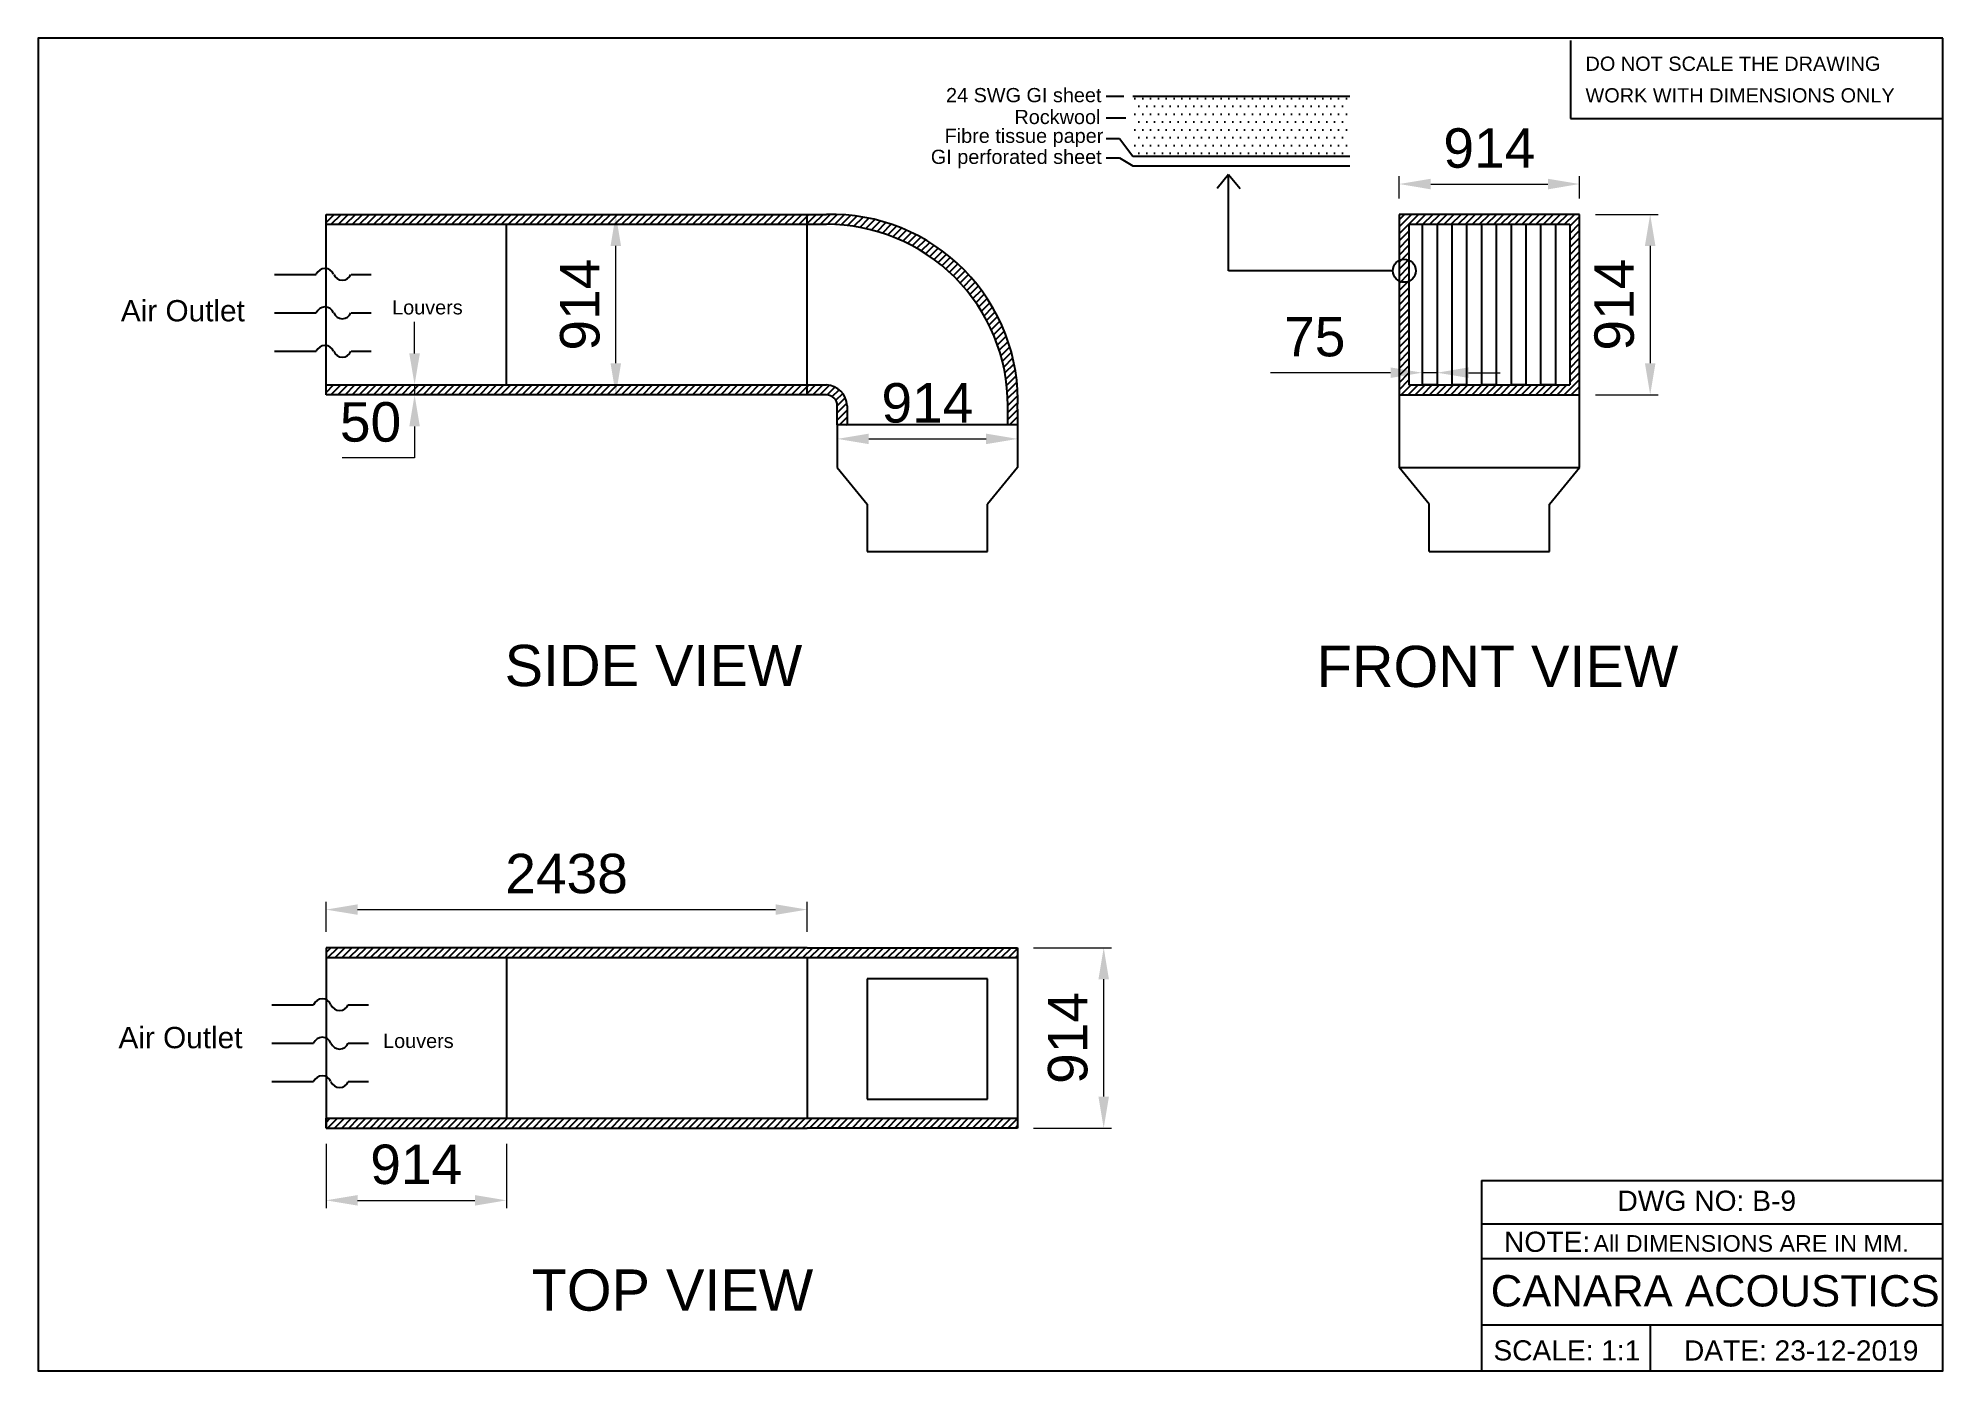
# Model space of a CAD drawing. Header units: millimetres. Extents: x 8461 to 18115, y -9371 to -2615.
import ezdxf

# ---------------------------------------------------------------- set-up
doc = ezdxf.new("R2010")
doc.units = ezdxf.units.MM
doc.linetypes.add('DASHEDX2', pattern=[38.1, 25.4, -12.7])
doc.layers.add('M-HVAC-EXHA', color=6, linetype='Continuous')
doc.layers.add('text', color=3, linetype='Continuous')
doc.styles.get("Standard").update_dxf_attribs({"font": 'Arial.ttf'})
doc.dimstyles.new('ISO-25', dxfattribs={"dimscale": 80, "dimtxt": 2.5, "dimasz": 2, "dimexe": 0.5, "dimexo": 1, "dimgap": 1, "dimtad": 3, "dimtoh": 1, "dimdec": 0, "dimdsep": 46, "dimtxsty": 'Standard', "dimcen": 1, "dimclrd": 1, "dimclre": 1, "dimclrt": 5, "dimadec": 5, "dimazin": 0, "dimtfac": 1, "dimtdec": 0, "dimtmove": 0, "dimatfit": 3, "dimfxl": 1, "dimlwd": 0, "dimlwe": 0, "dimarcsym": 0})

# ---------------------------------------------------------------- blocks, each defined once
blk = doc.blocks.new('*D22')
at = {"color": 1, "lineweight": 0, "transparency": 16777216}
for p, q in [((15358.9, -3428.9), (15358.9, -3314.9)), ((15518.9, -3354.9), (16113.3, -3354.9)), ((16273.3, -3428.9), (16273.3, -3314.9))]:
    blk.add_line(p, q, dxfattribs=at)
at = {"color": 1, "transparency": 16777216}
for points in [[(15518.9, -3328.3), (15518.9, -3381.6), (15358.9, -3354.9)], [(16113.3, -3328.3), (16113.3, -3381.6), (16273.3, -3354.9)]]:
    blk.add_solid(points, dxfattribs=at)
at = {"layer": 'Defpoints', "color": 0, "transparency": 16777216}
for p in [(16273.3, -3354.9), (15358.9, -3508.9), (16273.3, -3508.9)]:
    blk.add_point(p, dxfattribs=at)
at = {"color": 5, "transparency": 16777216, "insert": (15816.1, -3173.6), "char_height": 200, "attachment_point": 5}
blk.add_mtext('914', dxfattribs=at)
blk = doc.blocks.new('*D24')
at = {"color": 1, "lineweight": 0, "transparency": 16777216}
for p, q in [((9920.5, -7145.8), (9920.5, -6992.4)), ((10080.5, -7032.4), (12198.9, -7032.4)), ((12358.9, -7145.8), (12358.9, -6992.4))]:
    blk.add_line(p, q, dxfattribs=at)
at = {"color": 1, "transparency": 16777216}
for points in [[(10080.5, -7005.7), (10080.5, -7059), (9920.5, -7032.4)], [(12198.9, -7005.7), (12198.9, -7059), (12358.9, -7032.4)]]:
    blk.add_solid(points, dxfattribs=at)
at = {"layer": 'Defpoints', "color": 0, "transparency": 16777216}
for p in [(12358.9, -7032.4), (9920.5, -7225.8), (12358.9, -7225.8)]:
    blk.add_point(p, dxfattribs=at)
at = {"color": 5, "transparency": 16777216, "insert": (11139.7, -6851), "char_height": 200, "attachment_point": 5}
blk.add_mtext('2438', dxfattribs=at)
blk = doc.blocks.new('*D26')
at = {"color": 1, "lineweight": 0, "transparency": 16777216}
for p, q in [((9920.5, -8220.2), (9920.5, -8546.1)), ((10834.9, -8220.2), (10834.9, -8546.1)), ((10080.5, -8506.1), (10674.9, -8506.1))]:
    blk.add_line(p, q, dxfattribs=at)
at = {"color": 1, "transparency": 16777216}
for points in [[(10080.5, -8479.4), (10080.5, -8532.8), (9920.5, -8506.1)], [(10674.9, -8479.4), (10674.9, -8532.8), (10834.9, -8506.1)]]:
    blk.add_solid(points, dxfattribs=at)
at = {"layer": 'Defpoints', "color": 0, "transparency": 16777216}
for p in [(9920.5, -8140.2), (10834.9, -8140.2), (10834.9, -8506.1)]:
    blk.add_point(p, dxfattribs=at)
at = {"color": 5, "transparency": 16777216, "insert": (10377.7, -8324.8), "char_height": 200, "attachment_point": 5}
blk.add_mtext('914', dxfattribs=at)
blk = doc.blocks.new('*D27')
at = {"color": 1, "lineweight": 0, "transparency": 16777216}
for p, q in [((13505.7, -7225.8), (13901.8, -7225.8)), ((13861.8, -7980.2), (13861.8, -7385.8)), ((13505.7, -8140.2), (13901.8, -8140.2))]:
    blk.add_line(p, q, dxfattribs=at)
at = {"color": 1, "transparency": 16777216}
for points in [[(13835.1, -7385.8), (13888.4, -7385.8), (13861.8, -7225.8)], [(13835.1, -7980.2), (13888.4, -7980.2), (13861.8, -8140.2)]]:
    blk.add_solid(points, dxfattribs=at)
at = {"layer": 'Defpoints', "color": 0, "transparency": 16777216}
for p in [(13425.7, -7225.8), (13861.8, -7225.8), (13425.7, -8140.2)]:
    blk.add_point(p, dxfattribs=at)
at = {"color": 5, "transparency": 16777216, "insert": (13680.4, -7683), "char_height": 200, "attachment_point": 5, "rotation": 90}
blk.add_mtext('914', dxfattribs=at)
blk = doc.blocks.new('*U28')
for p, q in [((-37.5, 407.2), (-37.5, -407.2)), ((-37.5, 407.2), (37.5, 407.2)), ((37.5, 407.2), (37.5, -407.2)), ((37.5, -407.2), (-37.5, -407.2))]:
    blk.add_line(p, q)
blk = doc.blocks.new('*U29')
at = {"color": 0, "linetype": 'ByBlock', "lineweight": -2, "transparency": 16777216}
for p in [(0, 0), (150, 0), (300, 0), (450, 0), (600, 0)]:
    blk.add_blockref('*U28', p, dxfattribs=at)
blk = doc.blocks.new('*D32')
at = {"color": 1, "lineweight": 0, "transparency": 16777216}
for p, q in [((16353.3, -3508.9), (16671.2, -3508.9)), ((16631.2, -3668.9), (16631.2, -4263.3)), ((16353.3, -4423.3), (16671.2, -4423.3))]:
    blk.add_line(p, q, dxfattribs=at)
at = {"color": 1, "transparency": 16777216}
for points in [[(16604.5, -3668.9), (16657.9, -3668.9), (16631.2, -3508.9)], [(16604.5, -4263.3), (16657.9, -4263.3), (16631.2, -4423.3)]]:
    blk.add_solid(points, dxfattribs=at)
at = {"layer": 'Defpoints', "color": 0, "transparency": 16777216}
for p in [(16273.3, -3508.9), (16273.3, -4423.3), (16631.2, -4423.3)]:
    blk.add_point(p, dxfattribs=at)
at = {"color": 5, "transparency": 16777216, "insert": (16449.8, -3966.1), "char_height": 200, "attachment_point": 5, "rotation": 90}
blk.add_mtext('914', dxfattribs=at)
blk = doc.blocks.new('*D33')
at = {"color": 1, "lineweight": 0, "transparency": 16777216}
for p, q in [((11373.2, -3508.9), (11429.2, -3508.9)), ((11389.2, -4263.3), (11389.2, -3668.9)), ((11373.2, -4423.3), (11429.2, -4423.3))]:
    blk.add_line(p, q, dxfattribs=at)
at = {"color": 1, "transparency": 16777216}
for points in [[(11362.5, -3668.9), (11415.9, -3668.9), (11389.2, -3508.9)], [(11362.5, -4263.3), (11415.9, -4263.3), (11389.2, -4423.3)]]:
    blk.add_solid(points, dxfattribs=at)
at = {"layer": 'Defpoints', "color": 0, "transparency": 16777216}
for p in [(11293.2, -3508.9), (11389.2, -3508.9), (11293.2, -4423.3)]:
    blk.add_point(p, dxfattribs=at)
at = {"color": 5, "transparency": 16777216, "insert": (11207.8, -3966.1), "char_height": 200, "attachment_point": 5, "rotation": 90}
blk.add_mtext('914', dxfattribs=at)
blk = doc.blocks.new('Return Air -1')
for p, q in [((128, 0), (0, 0)), ((613, 0), (348, 0))]:
    blk.add_line(p, q)
blk.add_lwpolyline([(613, 0, 0, 98.8, 0), (391, 0, 0, 0, 0), (388, 0, 0, 0, 0)], format="xyseb")
for centre, start, end in [((183, -22), 21.98, 158.02), ((293, 22), 201.98, 338.02)]:
    blk.add_arc(centre, 59.1, start, end)
blk = doc.blocks.new('*D37')
at = {"color": 1, "lineweight": 0, "transparency": 16777216}
for p, q in [((15315.9, -4311.1), (14706.6, -4311.1)), ((15550.9, -4311.1), (15475.9, -4311.1)), ((15710.9, -4311.1), (15870.9, -4311.1)), ((15475.9, -4377.1), (15475.9, -4351.1)), ((15550.9, -4377.1), (15550.9, -4351.1))]:
    blk.add_line(p, q, dxfattribs=at)
at = {"color": 1, "transparency": 16777216}
for points in [[(15315.9, -4284.4), (15315.9, -4337.7), (15475.9, -4311.1)], [(15710.9, -4284.4), (15710.9, -4337.7), (15550.9, -4311.1)]]:
    blk.add_solid(points, dxfattribs=at)
at = {"layer": 'Defpoints', "color": 0, "transparency": 16777216}
for p in [(15475.9, -4297.1), (15475.9, -4311.1), (15550.9, -4297.1)]:
    blk.add_point(p, dxfattribs=at)
at = {"color": 5, "transparency": 16777216, "insert": (14931.2, -4129.7), "char_height": 200, "attachment_point": 5}
blk.add_mtext('75', dxfattribs=at)
blk = doc.blocks.new('*D42')
at = {"color": 1, "lineweight": 0, "transparency": 16777216}
for p, q in [((10369.4, -4213.3), (10369.4, -4053.3)), ((10319.9, -4373.3), (10329.4, -4373.3)), ((10319.9, -4423.3), (10329.4, -4423.3)), ((10369.4, -4373.3), (10369.4, -4423.3)), ((10369.4, -4583.3), (10369.4, -4743.3)), ((10369.4, -4743.3), (10002.9, -4743.3))]:
    blk.add_line(p, q, dxfattribs=at)
at = {"color": 1, "transparency": 16777216}
for points in [[(10342.7, -4213.3), (10396.1, -4213.3), (10369.4, -4373.3)], [(10342.7, -4583.3), (10396.1, -4583.3), (10369.4, -4423.3)]]:
    blk.add_solid(points, dxfattribs=at)
at = {"layer": 'Defpoints', "color": 0, "transparency": 16777216}
for p in [(10369.4, -4423.3), (10399.9, -4373.3), (10399.9, -4423.3)]:
    blk.add_point(p, dxfattribs=at)
at = {"color": 5, "transparency": 16777216, "insert": (10146.2, -4561.9), "char_height": 200, "attachment_point": 5}
blk.add_mtext('50', dxfattribs=at)
blk = doc.blocks.new('*D46')
at = {"color": 1, "lineweight": 0, "transparency": 16777216}
for p, q in [((12511.3, -4712.2), (12511.3, -4606.6)), ((13425.7, -4712.2), (13425.7, -4606.6)), ((12671.3, -4646.6), (13265.7, -4646.6))]:
    blk.add_line(p, q, dxfattribs=at)
at = {"color": 1, "transparency": 16777216}
for points in [[(12671.3, -4620), (12671.3, -4673.3), (12511.3, -4646.6)], [(13265.7, -4620), (13265.7, -4673.3), (13425.7, -4646.6)]]:
    blk.add_solid(points, dxfattribs=at)
at = {"layer": 'Defpoints', "color": 0, "transparency": 16777216}
for p in [(13425.7, -4646.6), (12511.3, -4792.2), (13425.7, -4792.2)]:
    blk.add_point(p, dxfattribs=at)
at = {"color": 5, "transparency": 16777216, "insert": (12968.5, -4465.3), "char_height": 200, "attachment_point": 5}
blk.add_mtext('914', dxfattribs=at)

msp = doc.modelspace()

# ---------------------------------------------------------------- hatches: boundary and pattern name
h = msp.add_hatch()
h.set_pattern_fill('DOTS', color=256, scale=25, style=0)
h.set_pattern_definition([(0, (11956.255, -4270.193), (19.84375, 39.6875), [0, -39.6875])])
h.paths.add_polyline_path([(14008.6, -3213.9), (15108.6, -3213.9), (15108.6, -2909.4), (14008.6, -2909.4)])
at = {"true_color": 0x939598}
h = msp.add_hatch(dxfattribs=at)
h.set_pattern_fill('ANSI31', color=252, scale=8)
h.paths.add_polyline_path([(12456.3, -3508.9), (12358.9, -3508.9), (12358.9, -3558.9), (12456.3, -3558.9, -0.415257), (13375.7, -4478.3), (13375.7, -4575.7), (13425.7, -4575.7), (13425.7, -4495.7, 0.434922)])
h.paths.add_polyline_path([(12358.9, -4373.3), (9920.5, -4373.3), (9920.5, -4423.3), (12358.9, -4423.3)])
h = msp.add_hatch(dxfattribs=at)
h.set_pattern_fill('ANSI31', color=252, scale=8)
h.paths.add_polyline_path([(12358.9, -3508.9), (9920.5, -3508.9), (9920.5, -3558.9), (12358.9, -3558.9)])
h = msp.add_hatch(dxfattribs=at)
h.set_pattern_fill('ANSI31', color=252, scale=8)
h.paths.add_polyline_path([(16273.3, -3508.9), (16223.3, -3508.9), (15358.9, -3508.9), (15358.9, -4423.3), (16273.3, -4423.3)])
h.paths.add_polyline_path([(16223.3, -3558.9), (16223.3, -4373.3), (15408.9, -4373.3), (15408.9, -3558.9)], flags=16)
h = msp.add_hatch(dxfattribs=at)
h.set_pattern_fill('ANSI31', color=252, scale=8)
h.paths.add_polyline_path([(12456.3, -4373.3), (12358.9, -4373.3), (12358.9, -4423.3), (12456.3, -4423.3, -0.414214), (12511.3, -4478.3), (12511.3, -4575.7), (12561.3, -4575.7), (12561.3, -4478.3, 0.395183)])
h = msp.add_hatch(dxfattribs=at)
h.set_pattern_fill('ANSI31', color=252, scale=8)
h.paths.add_polyline_path([(13425.7, -7225.8), (12358.9, -7225.8), (9920.5, -7225.8), (9920.5, -7275.8), (13425.7, -7275.8)])
h.paths.add_polyline_path([(13425.7, -8090.2), (9920.5, -8090.2), (9920.5, -8140.2), (10834.9, -8140.2), (12358.9, -8140.2), (13425.7, -8140.2)])

# ---------------------------------------------------------------- linework, layer by layer
at = {"color": 5}
for p, q in [((16227.9, -2627.2), (16227.9, -3023)), ((16227.9, -3023), (18114.7, -3023))]:
    msp.add_line(p, q, dxfattribs=at)
at = {"color": 8}
for p, q in [((13874.8, -2909.4), (13963.2, -2909.4)), ((13874.8, -3019.3), (13974.2, -3019.3)), ((13874.8, -3124.5), (13942.6, -3124.5)), ((13942.6, -3124.5), (14008.6, -3213.9)), ((13874.8, -3221.7), (13942.6, -3221.7)), ((13942.6, -3221.7), (14008.6, -3261.9)), ((14494.7, -3305.9), (14436.5, -3377.6)), ((14494.7, -3305.9), (14552.9, -3377.6))]:
    msp.add_line(p, q, dxfattribs=at)
for p, q in [((14008.6, -2909.4), (15108.6, -2909.4)), ((14008.6, -3213.9), (15108.6, -3213.9)), ((14008.6, -3261.9), (15108.6, -3261.9)), ((14494.7, -3794.5), (14494.7, -3305.9)), ((9920.5, -4423.3), (9920.5, -3508.9)), ((9920.5, -3508.9), (12358.9, -3508.9)), ((12358.9, -4423.3), (12358.9, -3508.9)), ((12358.9, -3508.9), (12456.3, -3508.9)), ((12358.9, -3558.9), (12456.3, -3558.9)), ((15358.9, -3508.9), (15358.9, -4423.3)), ((16273.3, -3508.9), (15358.9, -3508.9)), ((15408.9, -3558.9), (16223.3, -3558.9)), ((15408.9, -3558.9), (15408.9, -4373.3)), ((16273.3, -3508.9), (16223.3, -3508.9)), ((16223.3, -3558.9), (16223.3, -4373.3)), ((16273.3, -4423.3), (16273.3, -3508.9)), ((15326.7, -3794.5), (14494.7, -3794.5)), ((12358.9, -4423.3), (9920.5, -4423.3)), ((12358.9, -4373.3), (12456.3, -4373.3)), ((12456.3, -4423.3), (12358.9, -4423.3)), ((15358.9, -4423.3), (16273.3, -4423.3)), ((15358.9, -4423.3), (15358.9, -4792.2)), ((15408.9, -4373.3), (16223.3, -4373.3)), ((15538, -4423.3), (15613, -4423.3)), ((16273.3, -4792.2), (16273.3, -4423.3)), ((12511.3, -4575.7), (12511.3, -4478.3)), ((12561.3, -4478.3), (12561.3, -4575.7)), ((13375.7, -4575.7), (13375.7, -4478.3)), ((13425.7, -4495.7), (13425.7, -4575.7)), ((13425.7, -4575.7), (12511.3, -4575.7)), ((12511.3, -4575.7), (12511.3, -4792.2)), ((13425.7, -4575.7), (13375.7, -4575.7)), ((13425.7, -4575.7), (13425.7, -4792.2)), ((12511.3, -4792.2), (12663.7, -4976.9)), ((13425.7, -4792.2), (13273.3, -4976.9)), ((15358.9, -4792.2), (16273.3, -4792.2)), ((15358.9, -4792.2), (15816.1, -4792.2)), ((15511.3, -4976.9), (15358.9, -4792.2)), ((16120.9, -4976.9), (16273.3, -4792.2)), ((12663.7, -4976.9), (12663.7, -5216.9)), ((13273.3, -5216.9), (13273.3, -4976.9)), ((15511.3, -5216.9), (15511.3, -4976.9)), ((16120.9, -5216.9), (16120.9, -4976.9)), ((12663.7, -5216.9), (13273.3, -5216.9)), ((12663.7, -5216.9), (12968.5, -5216.9)), ((15511.3, -5216.9), (16120.9, -5216.9)), ((9920.5, -7225.8), (9920.5, -8140.2)), ((12358.9, -7225.8), (9920.5, -7225.8)), ((10834.9, -7225.8), (9920.5, -7225.8)), ((9920.5, -7225.8), (9920.5, -8140.2)), ((9920.5, -7225.8), (9920.5, -7275.8)), ((12358.9, -7225.8), (13425.7, -7225.8)), ((13425.7, -7225.8), (13425.7, -8140.2)), ((9920.5, -7275.8), (13425.7, -7275.8)), ((12358.9, -7275.8), (12358.9, -8090.2)), ((9920.5, -8140.2), (9920.5, -8090.2)), ((9920.5, -8090.2), (13425.7, -8090.2)), ((9920.5, -8140.2), (12358.9, -8140.2)), ((9920.5, -8140.2), (10834.9, -8140.2)), ((13425.7, -8140.2), (12358.9, -8140.2)), ((15776.6, -8405.8), (18114.7, -8405.8)), ((15776.6, -8405.8), (15776.6, -9370.6)), ((15776.6, -8626), (18114.7, -8626)), ((15776.6, -8801.1), (18114.7, -8801.1)), ((15776.6, -9137.4), (18114.7, -9137.4)), ((16631.7, -9137.4), (16631.7, -9370.6))]:
    msp.add_line(p, q)
at = {"color": 8, "ltscale": 3000}
for p, q in [((9920.5, -3558.9), (12358.9, -3558.9)), ((9920.5, -4373.3), (12358.9, -4373.3))]:
    msp.add_line(p, q, dxfattribs=at)
at = {"color": 8, "linetype": 'DASHEDX2', "ltscale": 3000}
for p, q in [((10834.9, -4373.3), (10834.9, -3558.9)), ((10834.9, -7275.8), (10834.9, -8090.2))]:
    msp.add_line(p, q, dxfattribs=at)
at = {"color": 8, "linetype": 'DASHEDX2', "ltscale": 4000}
for p, q in [((13273.3, -7383), (12663.7, -7383)), ((12663.7, -7383), (12663.7, -7993)), ((13273.3, -7993), (13273.3, -7383)), ((12663.7, -7993), (13273.3, -7993))]:
    msp.add_line(p, q, dxfattribs=at)
at = {"color": 5}
msp.add_lwpolyline([(18114.7, -2615.1), (8461.4, -2615.1), (8461.4, -9370.6), (18114.7, -9370.6)], close=True, dxfattribs=at)
msp.add_circle((15385.1, -3794.5), 58.4)
for centre, radius, start, end in [((12481.1, -4454.1), 945.5, 357.47984, 91.50092), ((12458, -4476.7), 917.8, 359.89801, 90.10199), ((12452.8, -4481.9), 108.6, 1.8738, 88.1262), ((12456.3, -4478.3), 55, 0, 90)]:
    msp.add_arc(centre, radius, start, end)

# ---------------------------------------------------------------- block references
msp.add_blockref('*U29', (15513.4, -3966.1))
at = {"layer": 'M-HVAC-EXHA', "xscale": 0.8, "yscale": 0.8, "zscale": 0.8, "rotation": 180.0007253706572}
for p in [(10149.6, -3812.6), (10149.6, -4007.6), (10149.6, -4202.6), (10136, -7514.4), (10136, -7709.5), (10136, -7904.5)]:
    msp.add_blockref('Return Air -1', p, dxfattribs=at)

# ---------------------------------------------------------------- texts
at = {"color": 8}
for s, height, p in [('24 SWG GI sheet', 71.948, (13062.8, -2940.1)), ('Rockwool', 71.95, (13409.5, -3050.8)), ('Fibre tissue paper', 71.948, (13055.6, -3146.2)), ('GI perforated sheet', 71.948, (12985.7, -3252.9)), ('Air Outlet', 107.92, (8880.8, -4050.9)), ('Louvers', 71.95, (10255.7, -4015.7)), ('Air Outlet', 107.92, (8868.7, -7735.1)), ('Louvers', 71.95, (10209.9, -7733.9))]:
    msp.add_text(s, height=height, dxfattribs=at).set_placement(p)
for s, height, p in [('SIDE VIEW', 208.97, (10825.7, -5899.6)), ('FRONT VIEW', 208.97, (14941.2, -5904.3)), ('DWG NO: B-9', 102.343, (16465.4, -8559.4)), ('NOTE:', 102.34, (15890.4, -8767.3)), ('All DIMENSIONS ARE IN MM.', 84.355, (16344, -8766.7)), ('TOP VIEW', 208.97, (10962.5, -9065.4)), ('CANARA ACOUSTICS', 158.466, (15823.1, -9043.9)), ('SCALE: 1:1', 102.02, (15836.9, -9317.5)), ('DATE: 23-12-2019', 102.015, (16802.5, -9317.9))]:
    msp.add_text(s, height=height).set_placement(p)
at = {"layer": 'text', "color": 5}
for s, p in [('DO NOT SCALE THE DRAWING', (16303.4, -2781.1)), ('WORK WITH DIMENSIONS ONLY', (16303.4, -2941.3))]:
    msp.add_text(s, height=72.118, dxfattribs=at).set_placement(p)

# ---------------------------------------------------------------- dimensions: what is measured, and where the dimension line sits
for p1, p2, distance, picture, middle in [((15358.9, -3508.9), (16273.3, -3508.9), 154, '*D22', (15816.1, -3173.6)), ((9920.5, -7225.8), (12358.9, -7225.8), 193.5, '*D24', (11139.7, -6851))]:
    dim = msp.add_aligned_dim(p1=p1, p2=p2, distance=distance, dimstyle='ISO-25')
    dim.commit()
    dim.dimension.update_dxf_attribs({"geometry": picture, "text_midpoint": middle})
for base, p1, p2, picture, middle in [((11389.2, -3508.9), (11293.2, -4423.3), (11293.2, -3508.9), '*D33', (11207.8, -3966.1)), ((16631.2, -4423.3), (16273.3, -3508.9), (16273.3, -4423.3), '*D32', (16449.8, -3966.1)), ((10369.4, -4423.3), (10399.9, -4373.3), (10399.9, -4423.3), '*D42', (10146.2, -4561.9)), ((13861.8, -7225.8), (13425.7, -8140.2), (13425.7, -7225.8), '*D27', (13680.4, -7683))]:
    dim = msp.add_linear_dim(base=base, p1=p1, p2=p2, angle=90, dimstyle='ISO-25')
    dim.commit()
    dim.dimension.update_dxf_attribs({"geometry": picture, "text_midpoint": middle})
for base, p1, p2, picture, middle in [((15475.9, -4311.1), (15550.9, -4297.1), (15475.9, -4297.1), '*D37', (14931.2, -4129.7)), ((13425.7, -4646.6), (12511.3, -4792.2), (13425.7, -4792.2), '*D46', (12968.5, -4465.3)), ((10834.9, -8506.1), (9920.5, -8140.2), (10834.9, -8140.2), '*D26', (10377.7, -8324.8))]:
    dim = msp.add_linear_dim(base=base, p1=p1, p2=p2, dimstyle='ISO-25')
    dim.commit()
    dim.dimension.update_dxf_attribs({"geometry": picture, "text_midpoint": middle})

doc.saveas('drawing.dxf')
